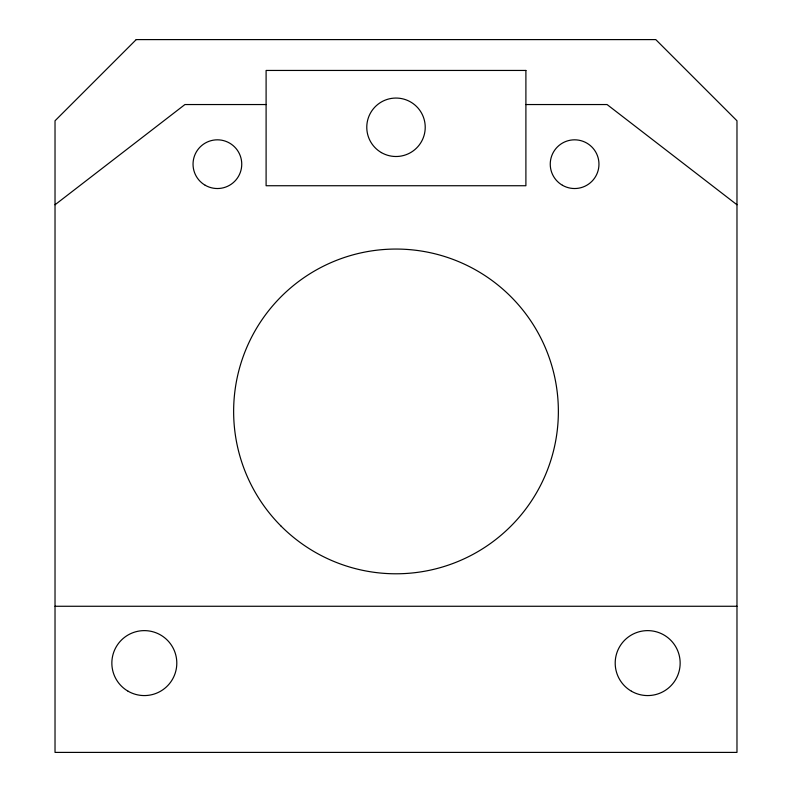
<?xml version="1.0" encoding="UTF-8"?>
<svg xmlns="http://www.w3.org/2000/svg" width="792" height="792" viewBox="0 0 792 792"><rect width="100%" height="100%" fill="white"/><g stroke="black" fill="none" stroke-linecap="round" stroke-linejoin="round"><path stroke-width="1.19" d="M55.024 204.772L184.922 104.544L266.102 104.544M525.898 104.544L607.078 104.544L736.976 204.772M55.024 606.266L736.976 606.266M136.214 39.6L55.024 120.78L55.024 752.4L736.976 752.4L736.976 120.78L655.786 39.6L136.214 39.6M525.898 70.448L266.102 70.448L266.102 185.734L525.898 185.734L525.898 70.448M631.432 691.218A32.472 32.472 0 0 0 680.15 663.092A32.472 32.472 0 0 0 631.432 634.976A32.472 32.472 0 0 0 631.432 691.218M281.19 526.234A162.37 162.37 0 0 0 552.836 453.45A162.37 162.37 0 0 0 353.975 254.588A162.37 162.37 0 0 0 281.19 526.234M128.086 691.218A32.472 32.472 0 0 0 176.804 663.092A32.472 32.472 0 0 0 128.086 634.976A32.472 32.472 0 0 0 128.086 691.218M205.217 185.269A24.354 24.354 0 0 0 241.748 164.172A24.354 24.354 0 0 0 205.217 143.085A24.354 24.354 0 0 0 205.217 185.269M562.429 185.269A24.354 24.354 0 0 0 598.96 164.172A24.354 24.354 0 0 0 562.429 143.085A24.354 24.354 0 0 0 562.429 185.269M381.388 152.589A29.225 29.225 0 0 0 425.225 127.274A29.225 29.225 0 0 0 381.388 101.97A29.225 29.225 0 0 0 381.388 152.589"/></g></svg>
